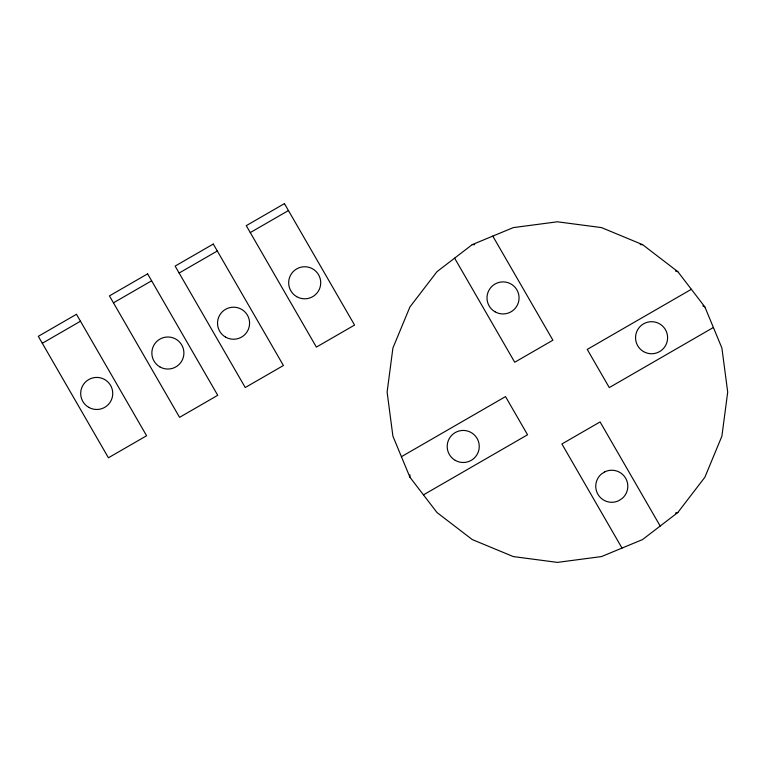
<?xml version="1.0" encoding="UTF-8"?>
<svg xmlns="http://www.w3.org/2000/svg" width="766" height="766" viewBox="0 0 766 766"><rect width="100%" height="100%" fill="white"/><g stroke="black" fill="none" stroke-linecap="round" stroke-linejoin="round"><path stroke-width="1.15" d="M409.925 477.237L392.91 436.17L387.108 392.087L392.91 348.013L409.925 306.946L436.984 271.671L472.258 244.613L513.325 227.598L557.399 221.795L601.482 227.598L642.55 244.613L677.824 271.671L704.883 306.946L721.898 348.013L727.7 392.087L721.898 436.17L704.883 477.237L677.824 512.511L642.55 539.57L601.482 556.585L557.399 562.388L513.325 556.585L472.258 539.57L436.984 512.511L409.925 477.237L409.963 474.853M42.302 343.273L80.478 321.232M113.454 302.829L151.62 280.796M179.129 273.031L217.305 250.989M250.271 232.586L288.447 210.554M401.413 456.699L505.522 396.596L527.554 434.772L423.454 494.874M691.353 289.309L587.244 349.411L609.286 387.586L713.395 327.475M675.507 513.076L677.824 512.511M640.185 244.603L642.55 244.613M472.258 244.613L474.633 244.66M675.535 271.059L677.824 271.671M702.834 305.758L704.883 306.946M492.787 236.1L552.899 340.209L514.723 362.241L454.621 258.142M660.187 526.041L600.084 421.932L561.909 443.974L622.011 548.083M604.69 471.885L601.205 474.211A16.029 16.029 0 0 0 618.861 500.638L622.337 498.321A16.029 16.029 0 0 0 604.69 471.885M76.476 314.29L38.3 336.331L108.418 457.781L146.593 435.749L76.476 314.29M147.618 273.855L109.442 295.887L179.57 417.346L217.736 395.304L147.618 273.855M213.293 244.048L175.127 266.089L245.244 387.539L283.42 365.506L213.293 244.048M284.435 203.612L246.269 225.654L316.387 347.103L354.562 325.071L284.435 203.612M159.864 366.895A16.029 16.029 0 0 0 183.907 353.021A16.029 16.029 0 0 0 159.864 339.137A16.029 16.029 0 0 0 159.864 366.895M88.712 407.34A16.029 16.029 0 0 0 112.755 393.456A16.029 16.029 0 0 0 88.712 379.572A16.029 16.029 0 0 0 88.712 407.34M296.681 296.662A16.029 16.029 0 0 0 320.724 282.778A16.029 16.029 0 0 0 296.681 268.895A16.029 16.029 0 0 0 296.681 296.662M225.539 337.097A16.029 16.029 0 0 0 249.582 323.214A16.029 16.029 0 0 0 225.539 309.33A16.029 16.029 0 0 0 225.539 337.097M495.018 311.8A16.029 16.029 0 0 0 519.061 297.917A16.029 16.029 0 0 0 495.018 284.033A16.029 16.029 0 0 0 495.018 311.8M455.215 460.347A16.029 16.029 0 0 0 479.257 446.463A16.029 16.029 0 0 0 455.215 432.579A16.029 16.029 0 0 0 455.215 460.347M643.564 351.604A16.029 16.029 0 0 0 667.607 337.72A16.029 16.029 0 0 0 643.564 323.836A16.029 16.029 0 0 0 643.564 351.604"/></g></svg>
